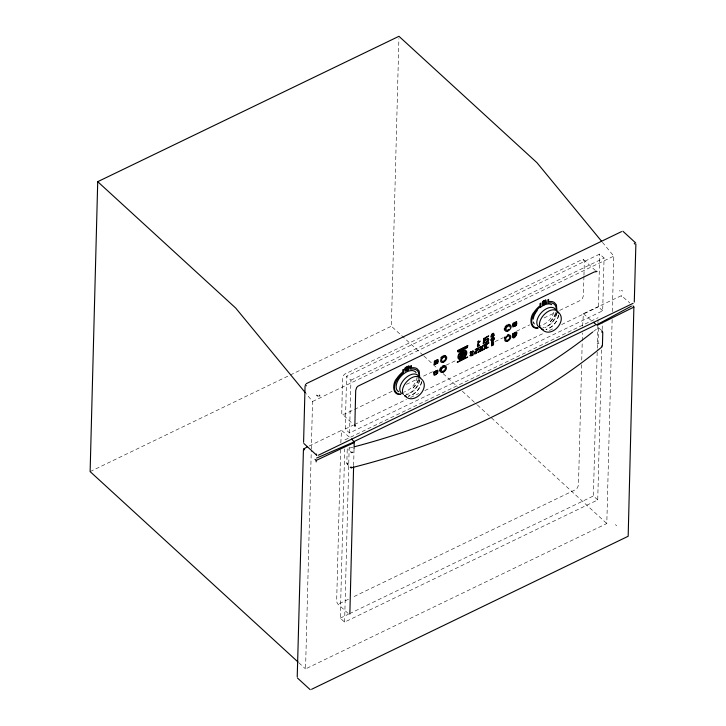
<?xml version="1.0" encoding="UTF-8"?>
<svg xmlns="http://www.w3.org/2000/svg" width="726" height="726" viewBox="0 0 726 726"><rect width="100%" height="100%" fill="white"/><g stroke="black" fill="none" stroke-linecap="round" stroke-linejoin="round"><path stroke-width="0.54" stroke-dasharray="3.63 2.72" d="M593.478 331.419L598.469 327.744L598.07 342.944L598.986 343.734M612.145 319.558L606.8 523.528L305.555 668.909L311.282 450.211M311.309 449.076L312.561 401.487L306.091 393.628M340.63 449.639L336.655 601.582L337.508 603.696L348.661 613.906M340.812 442.833L341.547 430.373L350.712 438.268M601.663 349.887L597.734 499.942L344.605 622.1L340.276 618.144L344.714 448.904M345.231 429.002L346.611 376.204L599.74 254.046L604.068 258.002L602.689 310.81L349.56 432.968L345.231 429.002L353.399 425.064M344.605 622.1L349.27 443.84M349.56 432.968L350.939 380.161L346.611 376.204M353.626 465.647L354.061 448.659M423.104 355.277L391.368 326.21L398.901 38.569M581.626 364.688L578.477 484.877L577.488 487.881L574.702 490.068L352.482 597.307M581.744 360.15L582.216 342.01M582.243 340.875L582.452 332.935M582.633 326.128L583.368 313.668L621.411 295.654L629.823 302.942M583.931 276.37L583.432 295.573L582.443 298.577L579.657 300.764L559.274 310.601M583.967 275.245L584.321 261.687L583.468 259.572L582.198 259.518L344.786 374.09L343.489 375.387L342.5 378.391L341.764 413.557L352.818 423.875M597.734 499.942L593.405 495.985L597.253 349.306M597.28 348.181L597.897 324.486M597.925 323.36L598.015 319.975M602.689 310.81L598.36 306.844L599.74 254.046M602.19 329.577L602.371 322.807M612.345 311.626L613.806 256.106L602.308 242.139M419.9 379.09C419.138 386.305 413.366 392.83 406.388 394.681M421.516 381.577C420.762 388.546 415.036 394.817 408.184 396.269M556.896 312.47C556.252 319.24 551.116 325.057 544.999 327.653M558.512 314.966C557.795 321.682 552.432 327.753 545.934 329.468M619.686 290.3L619.995 291.162M352.909 447.18L348.661 448.305L347.2 449.811L346.856 462.997L349.415 466.491M418.303 379.526L416.524 383.373L412.277 388.991L417.096 383.246L419.129 379.063M555.526 313.296L553.747 317.153L549.5 322.761L554.319 317.026L556.352 312.842M597.099 343.67L598.07 342.944M90.124 471.601L289.257 375.496M290.273 375.006L391.368 326.21M350.939 380.161L604.068 258.002M312.561 401.487L613.806 256.106M392.094 391.278L345.204 413.911L342.463 414.392M406.369 384.399L432.868 371.603M446.127 365.205L457.335 359.797M495.05 341.592L503.209 337.663M516.458 331.265L529.708 324.867M543.983 317.979L558.249 311.091M309.113 446.018L341.547 430.373M354.415 424.574L406.469 399.454M410.553 397.476L418.72 393.537M424.846 390.588L544.264 332.953M549.364 330.484L554.473 328.025M561.615 324.576L598.36 306.844M344.95 439.883L598.079 317.716M348.407 599.277L340.249 603.215L337.508 603.696M340.276 618.144L348.444 614.205M349.46 613.706L593.405 495.985M347.101 464.059L348.262 463.769M583.368 313.668L592.534 321.564M598.469 327.744L601.872 330.548M621.347 290.237L622.79 291.108M583.468 259.572L595.411 270.517M423.939 356.039L437.297 368.282M443.141 373.627L457.335 386.631M462.344 391.223L476.537 404.219M477.372 404.99L606.8 523.528M298.876 662.793L305.555 668.909M347.5 448.859L348.162 449.512M615.421 524.589L616.646 525.833M621.411 295.654L621.42 296.771M419.265 380.197A12.151 7.151 -47.5 0 1 405.879 394.272M417.069 377.221A13.059 7.687 -47.5 0 1 403.484 392.212M421.37 381.731A11.797 6.951 -47.5 0 1 408.33 396.115M556.261 313.578A12.151 7.151 -47.5 0 1 542.876 327.662M553.757 312.28A13.059 7.687 -47.5 0 1 540.48 325.602M558.367 315.12A11.797 6.951 -47.5 0 1 546.034 329.377M347.3 463.959L346.856 462.997L347.763 464.976L347.3 463.959"/><path stroke-width="1.09" d="M516.322 322.19C518.01 329.386 507.374 325.257 516.295 322.135M601.591 241.259L536.95 162.688L398.964 36.3L97.72 181.681L90.124 471.601L298.041 662.03M303.586 442.334L305.065 385.86M349.85 614.078L353.598 466.782M354.061 448.659L354.234 441.862L351.511 438.994M602.426 345.703L602.771 332.517L601.872 330.548M635.876 244.027L634.288 302.098M297.224 676.913L303.414 450.247L303.758 448.958L307.089 446.998M434.52 364.334L434.593 361.421L437.615 359.951L437.56 362.864L434.593 364.316M316.155 461.917L316.237 460.384L315.002 459.331M419.692 376.957L419.174 371.031L416.905 368.59A16.389 9.656 -47.5 0 0 411.352 367.855L411.406 365.586L410.662 365.94L410.58 369.253A15.155 8.921 -47.5 0 1 417.314 370.714A14.819 8.73 -47.5 0 1 419.002 375.732M556.915 310.737L556.397 304.802L554.129 302.361A16.389 9.656 -47.5 0 0 548.575 301.635L548.629 299.357L547.885 299.72L547.803 303.023A15.155 8.921 -47.5 0 1 554.537 304.484A14.819 8.73 -47.5 0 1 556.225 309.512M407.322 367.655L407.803 367.238L407.604 367.801A1.007 0.59 -47.5 0 0 406.478 368.608A1.007 0.59 -47.5 0 0 406.778 369.48A1.007 0.59 -47.5 0 0 407.885 368.617L407.767 369.062A1.234 0.726 -47.5 0 1 407.286 369.47M407.304 369.625L406.832 369.652A1.234 0.726 -47.5 0 1 406.533 369.652L406.097 370.033L406.297 369.498A1.234 0.726 -47.5 0 1 406.197 369.271L406.215 368.844M407.259 367.692L406.76 368.028M319.794 396.033L319.476 395.198M306.245 383.664L621.556 231.612M484.659 347.064L484.886 344.859L484.151 349.596L484.65 347.2M601.809 332.163L602.58 331.501M592.679 332.063C523.183 387.303 440.446 423.939 355.023 446.617M631.411 306.145L596.59 324.894L593.333 322.29M633.008 305.864L633.88 307.089L597.326 325.239M318.333 455.238L633.117 303.323M353.353 441.871L595.256 325.13M311.572 689.301L628.172 536.26L633.88 307.089M316.237 460.384L353.762 442.778M316.627 458.061L354.234 441.862M436.435 360.795L436.017 361.003A1.325 0.78 -47.5 0 0 435.464 361.548C433.34 365.151 438.803 363.118 436.97 360.822M352.972 452.253L351.611 452.625L350.649 451.79M406.315 368.626L406.624 368.164M350.241 467.245L351.212 467.825C441.735 445.102 529.826 406.415 602.181 346.71L601.464 346.003M596.209 271.243L597.008 271.515L594.222 271.996L358.045 386.114L356.638 387.521L355.704 390.47L354.842 425.98L354.506 425.227L355.205 426.062M404.446 395.679L406.152 396.269M316.681 395.262L318.124 396.124M310.22 689.7L297.478 678.03M622.89 231.231L635.631 242.892M541.65 328.923C550.816 340.013 569.329 319.649 557.387 311.563M404.654 395.534C413.82 406.624 432.333 386.259 420.39 378.182A11.797 6.951 -47.5 0 0 407.703 380.66A11.797 6.951 -47.5 0 0 403.402 394.418M97.72 181.681L235.705 308.069L305.374 392.757M303.758 448.958L304.648 449.848M303.831 443.468L316.781 455.329L316.336 454.013M305.383 384.462L306.327 385.778M634.288 243.274L634.751 244.036M493.961 338.307L493.862 338.089A1.733 1.025 -47.5 0 0 493.308 337.79M351.175 466.963L351.212 467.825M436.489 360.777A1.325 0.78 -47.5 0 1 437.025 360.795M493.961 338.307A1.697 0.998 -47.5 0 1 492.282 340.603L492.001 340.648A1.706 0.998 -47.5 0 1 491.275 339.895A1.697 0.998 -47.5 0 1 491.429 339.269A1.733 1.025 -47.5 0 1 492.065 338.398A1.697 0.998 -47.5 0 1 493.263 337.808M464.404 350.204A5.554 3.267 -47.5 0 1 466.391 351.112A5.499 3.24 -47.5 0 1 466.292 354.742A5.554 3.267 -47.5 0 1 465.048 356.729A5.499 3.24 -47.5 0 1 460.32 359.488A5.554 3.267 -47.5 0 1 458.832 359.107A5.499 3.24 -47.5 0 1 458.442 354.996A5.554 3.267 -47.5 0 1 459.667 352.972A5.499 3.24 -47.5 0 1 464.404 350.277M459.957 358.644A4.601 2.713 -47.5 0 0 465.166 355.613A4.565 2.686 -47.5 0 0 465.702 351.774A4.601 2.713 -47.5 0 0 460.792 352.573A4.565 2.686 -47.5 0 0 459.576 354.116A4.601 2.713 -47.5 0 0 458.986 357.972M460.012 358.608A4.565 2.686 -47.5 0 1 459.05 357.936M402.104 393.673A12.151 7.151 -47.5 0 1 405.235 378.355A12.151 7.151 -47.5 0 1 419.093 377.429M398.628 391.704A13.059 7.687 -47.5 0 1 400.897 376.377A13.059 7.687 -47.5 0 1 416.043 372.502M540.825 327.653A12.151 7.151 -47.5 0 1 540.271 313.913A12.151 7.151 -47.5 0 1 555.308 309.185M534.245 323.86A13.059 7.687 -47.5 0 1 533.401 322.108M533.211 319.141A13.059 7.687 -47.5 0 1 537.213 310.556M540.162 307.597A13.059 7.687 -47.5 0 1 545.153 304.639M545.988 304.357A13.059 7.687 -47.5 0 1 551.651 304.657M543.329 329.495A11.797 6.951 -47.5 0 1 543.701 315.066A11.797 6.951 -47.5 0 1 558.149 313.151M445.528 357.609A2.559 1.506 -47.5 0 1 445.492 358.916M445.12 359.66A2.559 1.506 -47.5 0 1 443.885 360.895M443.178 361.239A2.559 1.506 -47.5 0 1 441.825 359.107A2.559 1.506 -47.5 0 1 445.183 357.21M440.727 357.991A3.812 2.242 -47.5 0 1 442.561 356.157M443.622 355.64A3.812 2.242 -47.5 0 1 445.41 355.731M444.303 370.414A2.559 1.506 -47.5 0 1 441.363 370.85A2.559 1.506 -47.5 0 1 443.005 367.565A2.559 1.506 -47.5 0 1 445.374 368.273M445.229 368.98A2.559 1.506 -47.5 0 1 444.856 369.725M439.856 371.104A3.812 2.242 -47.5 0 1 441.29 367.038M442.297 366.222A3.812 2.242 -47.5 0 1 445.147 365.804M507.311 340.231A2.559 1.506 -47.5 0 1 505.677 338.951A2.559 1.506 -47.5 0 1 507.882 336.229A2.559 1.506 -47.5 0 1 509.77 337.191M509.634 337.899A2.559 1.506 -47.5 0 1 509.262 338.643M508.699 339.332A2.559 1.506 -47.5 0 1 508.028 339.886M504.307 338.089A3.812 2.242 -47.5 0 1 504.86 336.982M507.764 334.632A3.812 2.242 -47.5 0 1 508.754 334.486M508.962 329.268A2.559 1.506 -47.5 0 1 506.031 329.695A2.559 1.506 -47.5 0 1 507.674 326.419A2.559 1.506 -47.5 0 1 510.033 327.127M504.525 329.958A3.812 2.242 -47.5 0 1 504.57 328.025M505.124 326.918A3.812 2.242 -47.5 0 1 506.966 325.076M508.028 324.558A3.812 2.242 -47.5 0 1 509.815 324.658M408.747 366.421C409.909 374.353 399.563 369.008 408.747 366.421M435.564 362.011L435.564 363.009L436.816 362.383L436.78 361.212L435.564 362.011M491.847 334.931L491.838 336.22L493.462 335.412L493.417 333.896L491.847 334.931M461.092 357.564L462.408 357.192A3.448 2.033 -47.5 0 1 462.208 356.457L462.19 355.132L461.092 357.564M459.413 356.502C459.812 359.933 464.549 351.239 459.413 356.502M409.137 367.392L408.883 369.47L404.981 371.267L405.208 367.655L408.992 365.822L409.137 367.392M437.996 361.221L437.76 363.136L434.175 364.779L434.393 361.149L437.932 359.47L437.996 361.221M516.676 323.406L516.44 325.312L512.855 326.963L513.073 323.333L516.613 321.645L516.676 323.406M400.688 394.282C392.067 395.897 392.158 382.865 397.013 378.192A16.389 9.656 -47.5 0 1 402.748 372.002L402.812 369.734L403.556 369.371L403.475 372.683A15.155 8.921 -47.5 0 0 396.487 380.769A14.819 8.73 -47.5 0 0 394.481 387.566C394.1 391.142 397.022 394.527 400.688 394.282M433.93 372.084L434.012 375.115L437.615 373.309L437.733 370.151L433.93 372.084M435.645 371.703L435.609 372.992L436.998 372.32L435.963 372.502L435.645 371.703M457.371 361.984L457.362 362.437L467.635 357.038L457.371 361.984M457.67 350.558L457.661 351.012L467.934 345.603L457.67 350.558M470.375 355.241C476.465 353.017 471.591 356.62 470.04 355.695A1.742 1.025 -47.5 0 1 470.031 355.404L473.189 353.099L470.375 355.241M485.476 344.26L485.458 344.923L486.084 344.623L486.102 343.952L485.476 344.26M485.63 344.351L485.63 344.351M491.402 335.14L490.894 337.091L491.874 336.61A0.944 0.554 -47.5 0 0 493.362 335.902L494.361 335.421L493.662 333.397A1.715 1.007 -47.5 0 0 492.972 333.361L492.428 333.624A1.715 1.007 -47.5 0 0 491.72 334.332L491.402 335.14M491.556 344.932L491.538 345.875L493.489 344.941L493.508 343.997L491.556 344.932M491.62 342.962L491.575 344.768L493.526 343.825L493.571 342.019L491.62 342.962M491.865 341.42L493.308 340.721L491.865 341.42M492.056 343.153L492.028 344.142L493.09 343.625L493.117 342.645L492.056 343.153M512.61 334.169C511.476 345.803 522.784 326.065 512.61 334.169M513.645 334.278L513.6 336.138L514.153 335.866L514.199 334.005L513.645 334.278M513.926 323.751L513.872 325.611L514.925 324.186L514.48 323.487L513.926 323.751M514.226 324.114L514.208 324.949L514.226 324.114M514.643 333.797L514.589 335.657L515.142 335.394L515.197 333.533L514.643 333.797M515.179 323.143L515.133 325.003L515.687 324.74L515.732 322.879L515.179 323.143M537.912 328.052C529.29 329.668 529.381 316.645 534.236 311.962A16.389 9.656 -47.5 0 1 539.981 305.782L540.035 303.504L540.779 303.15L540.698 306.454A15.182 8.939 -47.5 0 0 535.08 312.307L533.71 314.54A14.819 8.73 -47.5 0 0 531.704 321.346C531.323 324.912 534.245 328.297 537.912 328.052M542.386 302.37L542.313 305.02A3.929 2.314 -47.5 0 0 546.17 303.159L545.689 299.847L545.843 303.132L545.244 303.731L542.649 304.675L543.32 300.991L542.386 302.37M543.937 300.773L543.892 302.479A1.116 0.653 -47.5 0 0 543.357 303.695A1.116 0.653 -47.5 0 0 544.328 303.822A1.116 0.653 -47.5 0 0 545.117 302.633A1.107 0.653 -47.5 0 0 544.691 302.134L545.362 301.027L544.709 301.344L544.736 300.382L543.937 300.773M544.264 300.918L543.783 303.595L544.672 302.588A1.579 0.926 -47.5 0 0 544.436 302.479L544.264 300.918M434.311 372.048C433.277 380.95 442.533 366.013 434.329 372.03M513.001 334.132C511.903 343.924 521.341 327.834 513.001 334.132M462.907 353.036C461.836 356.466 465.448 351.157 463.351 351.665A2.341 1.379 -47.5 0 0 462.752 351.874L462.907 353.036M462.535 354.088L461.337 354.243A3.013 1.77 -47.5 0 0 460.311 354.46L461.074 353.072L462.535 354.088M491.874 341.138L493.925 339.532A1.869 1.098 -47.5 0 0 494.252 338.743L494.097 337.781A2.096 1.234 -47.5 0 0 493.471 337.499L491.947 338.198A1.987 1.171 -47.5 0 0 491.248 339.096L491.094 339.441A2.051 1.207 -47.5 0 0 491.221 340.739L491.874 341.138M478.988 345.404L478.906 346.066L479.668 345.077L478.988 345.404M479.496 341.465L479.414 342.127L480.167 341.138L479.496 341.465M474.931 352.01L474.713 353.716L475.439 352.01L474.931 352.01M477.69 344.423C476.492 351.039 480.195 341.374 477.69 344.423M478.053 341.547L477.835 343.271C479.196 344.442 479.006 338.797 478.053 341.547M477.481 348.87L477.309 350.25C478.352 351.184 478.289 346.701 477.481 348.87M480.694 349.478C479.732 354.769 482.69 347.037 480.694 349.478M480.984 347.182L480.803 348.562C481.919 349.442 481.728 344.941 480.984 347.182M481.937 348.634L481.719 350.34L482.436 348.634L481.937 348.634M482.2 346.529L482.1 348.308L482.717 346.465L482.2 346.529M483.48 341.619C482.291 348.244 485.984 338.57 483.48 341.619M483.852 338.752L483.634 340.476C484.995 341.637 484.805 336.011 483.852 338.752M485.385 337.926L485.258 340.149L486.03 337.853L485.385 337.926M486.057 346.638L485.839 348.344L486.565 346.638L486.057 346.638M486.329 344.541L486.229 346.311L486.837 344.478L486.329 344.541M487.872 339.505C486.674 346.12 490.377 336.456 487.872 339.505M465.675 352.818C463.124 356.194 462.752 353.063 465.611 352.301A1.997 1.18 -47.5 0 1 465.675 352.818M475.258 349.696L477.617 348.308L475.258 349.696M478.752 347.999L481.12 346.62L478.752 347.999M485.449 337.654L488.326 336.583L488.662 335.802L485.449 337.654M482.255 346.311L484.623 344.932L482.255 346.311M486.384 344.324L488.943 342.844L486.42 344.242M436.417 362.918L435.909 363.163L436.417 362.918M492.945 336.102L492.319 336.447L492.945 336.102M472.98 351.62L472.454 352.5L473.47 351.202L472.662 350.794L472.898 351.293L470.62 352.4L470.893 351.647L470.04 352.854L470.784 353.462L470.53 352.8L472.98 351.62M465.92 347.727L465.112 349.015L464.313 348.516L461.863 350.604L461.092 350.032L460.23 351.393L459.431 350.858L458.65 352.092L457.589 351.638L467.662 346.783L466.646 348.153L465.92 347.727M492.6 339.205L491.611 339.596L492.845 338.924A5.391 3.176 -47.5 0 1 492.99 339.024L493.671 338.634L492.6 339.205M465.185 355.023C463.578 358.345 461.119 353.861 465.185 355.023M475.53 351.293L475.457 351.82L477.517 350.576L475.53 351.293M485.794 339.659L485.712 340.322L488.28 338.77L485.794 339.659M479.033 349.605L478.96 350.132L481.02 348.888L479.033 349.605M485.458 342.282L484.841 343.035L487.654 341.846L487.482 341.311L485.458 342.282M475.258 353.39L474.768 353.989L477.082 352.509L475.258 353.39M478.761 351.702L478.271 352.301L480.376 350.921L478.761 351.702M482.264 350.014L481.774 350.613L483.879 349.233L482.264 350.014M486.393 348.017L485.894 348.625L488.208 347.137L486.393 348.017M443.069 362.319A3.812 2.242 -47.5 0 0 446.572 356.929A3.812 2.242 -47.5 0 0 441.372 358.59A3.812 2.242 -47.5 0 0 443.069 362.319M442.806 372.393A3.812 2.242 -47.5 0 0 446.308 366.993A3.812 2.242 -47.5 0 0 441.109 368.663A3.812 2.242 -47.5 0 0 442.806 372.393M507.202 341.311A3.812 2.242 -47.5 0 0 510.705 335.911A3.812 2.242 -47.5 0 0 505.514 337.581A3.812 2.242 -47.5 0 0 507.202 341.311M507.465 331.247A3.812 2.242 -47.5 0 0 510.968 325.847A3.812 2.242 -47.5 0 0 505.777 327.508A3.812 2.242 -47.5 0 0 507.465 331.247"/></g></svg>
